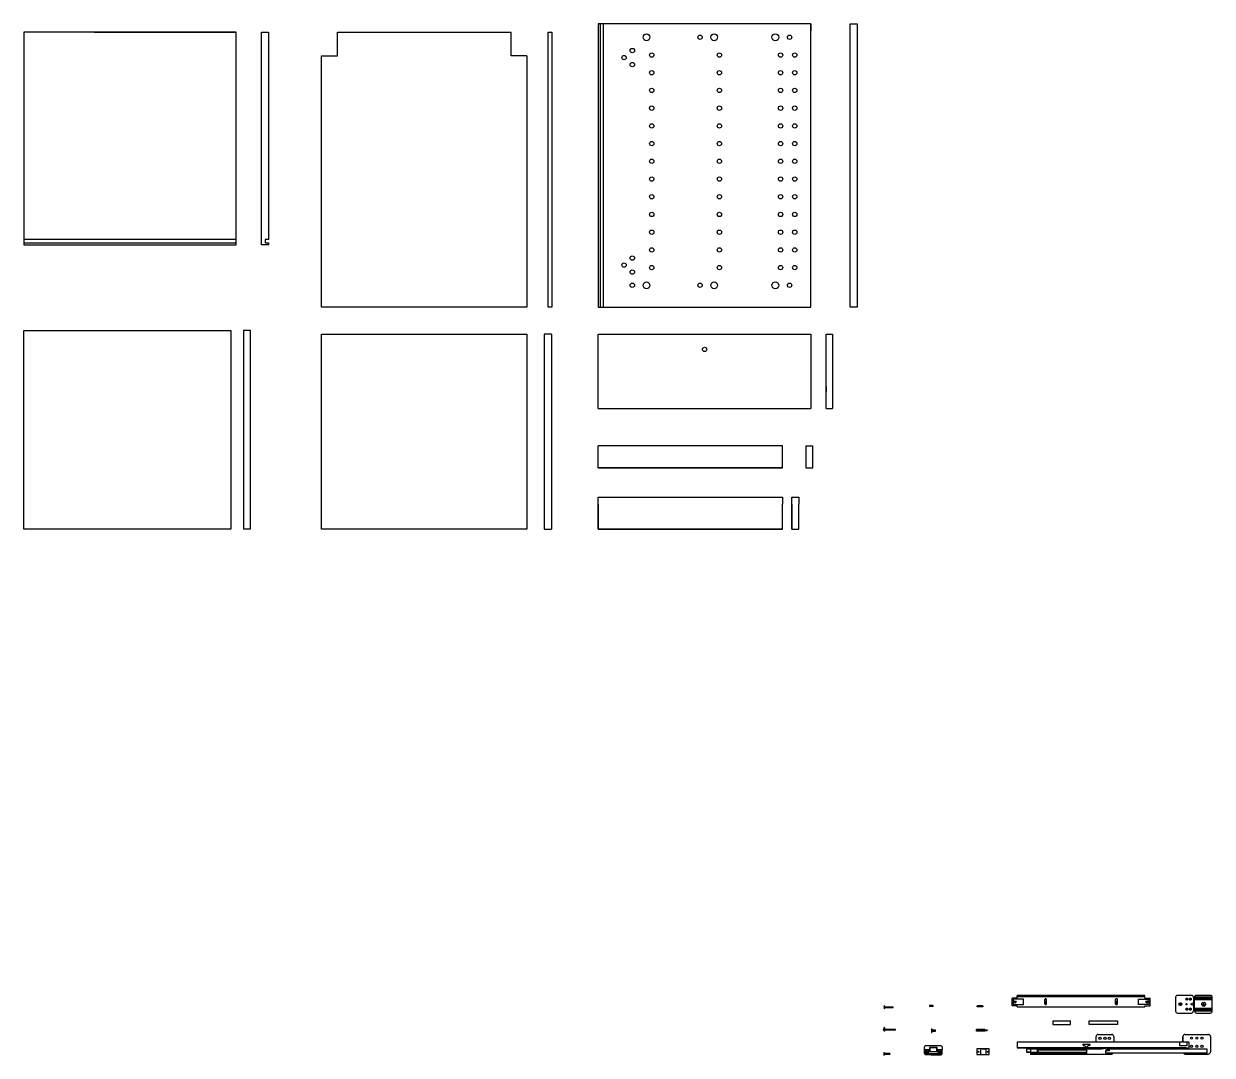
# Model space of a CAD drawing. Header units: millimetres. Extents: x 3416 to 4501, y 1595 to 1990.
# Drawn here: x 4165.6 to 4501.1, y 1627 to 1918.2 of the extents above; entities that cross this region are included whole.
import ezdxf

# ---------------------------------------------------------------- set-up
doc = ezdxf.new("R2010")
doc.units = ezdxf.units.MM
doc.linetypes.add('DASHED', pattern=[0.75, 0.5, -0.25])
doc.layers.add('ARREDI', color=1, linetype='Continuous')
doc.layers.add('VITI E CERNIERE', color=8, linetype='Continuous')

msp = doc.modelspace()

# ---------------------------------------------------------------- linework, layer by layer
at = {"layer": 'ARREDI'}
for p, q in [((4387.79, 1918.15), (4327.79, 1918.15)), ((4327.79, 1918.15), (4327.79, 1838.15)), ((4327.79, 1918.15), (4328.49, 1918.15)), ((4328.29, 1918.15), (4328.29, 1838.15)), ((4329.29, 1838.15), (4329.29, 1918.15)), ((4387.79, 1838.15), (4387.79, 1918.15)), ((4387.79, 1918.15), (4387.79, 1916.15)), ((4398.92, 1918.15), (4399.42, 1918.15)), ((4225.6, 1915.79), (4165.6, 1915.79)), ((4165.6, 1915.79), (4165.6, 1855.79)), ((4185.6, 1915.79), (4225.6, 1915.79)), ((4225.6, 1855.79), (4225.6, 1915.79)), ((4254.16, 1909.15), (4254.16, 1915.79)), ((4254.16, 1915.79), (4303.16, 1915.79)), ((4303.16, 1909.15), (4303.16, 1915.79)), ((4313.64, 1838.15), (4313.64, 1915.79)), ((4313.64, 1915.79), (4314.64, 1915.79)), ((4314.64, 1915.79), (4314.64, 1838.15)), ((4249.66, 1838.15), (4249.66, 1909.15)), ((4249.66, 1909.15), (4254.16, 1909.15)), ((4307.66, 1909.15), (4303.16, 1909.15)), ((4307.66, 1909.15), (4307.66, 1838.15)), ((4387.79, 1901.15), (4387.79, 1901.85)), ((4225.6, 1857.29), (4165.6, 1857.29)), ((4165.6, 1856.29), (4225.6, 1856.29)), ((4165.6, 1855.79), (4185.6, 1855.79)), ((4185.6, 1855.79), (4225.6, 1855.79)), ((4225.6, 1856.29), (4225.6, 1857.29)), ((4225.6, 1856.49), (4225.6, 1856.99)), ((4234.71, 1857.29), (4233.71, 1857.29)), ((4233.71, 1857.29), (4233.71, 1856.29)), ((4233.71, 1856.29), (4234.71, 1856.29)), ((4307.66, 1838.15), (4249.66, 1838.15)), ((4307.66, 1838.15), (4270.66, 1838.15)), ((4314.09, 1838.15), (4313.64, 1838.15)), ((4314.64, 1838.15), (4314.09, 1838.15)), ((4327.79, 1838.15), (4387.79, 1838.15)), ((4328.49, 1838.15), (4328.99, 1838.15)), ((4165.6, 1831.55), (4224.1, 1831.55)), ((4165.6, 1775.55), (4165.6, 1831.55)), ((4224.1, 1831.55), (4224.1, 1775.55)), ((4227.65, 1831.55), (4227.65, 1775.6)), ((4229.65, 1831.55), (4227.65, 1831.55)), ((4229.65, 1775.6), (4229.65, 1831.55)), ((4249.66, 1830.55), (4307.66, 1830.55)), ((4249.66, 1775.55), (4249.66, 1830.55)), ((4307.66, 1830.55), (4307.66, 1775.55)), ((4314.56, 1830.55), (4312.56, 1830.55)), ((4312.56, 1830.55), (4312.56, 1775.55)), ((4314.56, 1830.55), (4314.56, 1828.55)), ((4327.79, 1809.55), (4327.79, 1830.55)), ((4327.79, 1830.55), (4387.79, 1830.55)), ((4387.79, 1830.55), (4387.79, 1809.55)), ((4392.14, 1830.55), (4393.94, 1830.55)), ((4392.14, 1809.55), (4392.14, 1830.55)), ((4393.94, 1830.55), (4393.94, 1809.55)), ((4314.56, 1828.55), (4314.56, 1775.55)), ((4392.14, 1815.8), (4392.14, 1814.25)), ((4392.14, 1812.25), (4392.14, 1814.25)), ((4392.14, 1812.25), (4392.14, 1812.55)), ((4327.79, 1809.55), (4327.79, 1810.55)), ((4327.79, 1809.55), (4387.79, 1809.55)), ((4392.14, 1809.55), (4393.94, 1809.55)), ((4327.79, 1792.79), (4327.79, 1799.04)), ((4379.79, 1799.04), (4327.79, 1799.04)), ((4379.79, 1792.79), (4379.79, 1799.04)), ((4386.35, 1799.04), (4386.35, 1792.79)), ((4386.35, 1799.04), (4388.35, 1799.04)), ((4388.35, 1792.79), (4388.35, 1799.04)), ((4379.79, 1792.79), (4327.79, 1792.79)), ((4327.79, 1792.79), (4379.79, 1792.79)), ((4386.35, 1792.79), (4388.35, 1792.79)), ((4327.79, 1775.55), (4327.79, 1784.55)), ((4327.79, 1784.55), (4379.79, 1784.55)), ((4327.79, 1782.55), (4327.79, 1775.55)), ((4379.79, 1784.55), (4379.79, 1782.55)), ((4379.79, 1775.55), (4379.79, 1782.55)), ((4382.43, 1782.55), (4382.43, 1784.55)), ((4382.43, 1784.55), (4384.43, 1784.55)), ((4382.43, 1782.55), (4382.43, 1775.55)), ((4382.43, 1775.55), (4382.43, 1782.55)), ((4384.43, 1784.55), (4384.43, 1782.55)), ((4384.43, 1775.55), (4384.43, 1782.55)), ((4224.1, 1775.55), (4165.6, 1775.55)), ((4227.65, 1775.6), (4229.65, 1775.6)), ((4307.66, 1775.55), (4249.66, 1775.55)), ((4312.56, 1775.55), (4314.56, 1775.55)), ((4379.79, 1775.55), (4327.79, 1775.55)), ((4327.79, 1775.55), (4379.79, 1775.55)), ((4382.43, 1775.55), (4384.43, 1775.55))]:
    msp.add_line(p, q, dxfattribs=at)
msp.add_lwpolyline([(4398.92, 1918.15), (4400.92, 1918.15), (4400.92, 1838.15), (4398.92, 1838.15)], close=True, dxfattribs=at)
msp.add_lwpolyline([(4234.71, 1856.29), (4234.71, 1855.79), (4232.71, 1855.79), (4232.71, 1915.79), (4234.71, 1915.79), (4234.71, 1857.29)], dxfattribs=at)
for centre, radius in [((4341.41, 1914.33), 0.955), ((4356.52, 1914.33), 0.614), ((4360.52, 1914.33), 0.955), ((4377.79, 1914.33), 0.955), ((4381.79, 1914.33), 0.614), ((4335.08, 1908.62), 0.614), ((4337.41, 1910.6), 0.614), ((4342.87, 1909.33), 0.614), ((4361.98, 1909.33), 0.614), ((4379.25, 1909.33), 0.614), ((4383.25, 1909.33), 0.614), ((4337.41, 1906.64), 0.614), ((4342.87, 1904.33), 0.614), ((4361.98, 1904.33), 0.614), ((4379.25, 1904.33), 0.614), ((4383.25, 1904.33), 0.614), ((4342.87, 1899.33), 0.614), ((4361.98, 1899.33), 0.614), ((4379.25, 1899.33), 0.614), ((4383.25, 1899.33), 0.614), ((4342.87, 1894.33), 0.614), ((4361.98, 1894.33), 0.614), ((4379.25, 1894.33), 0.614), ((4383.25, 1894.33), 0.614), ((4342.87, 1889.33), 0.614), ((4361.98, 1889.33), 0.614), ((4379.25, 1889.33), 0.614), ((4383.25, 1889.33), 0.614), ((4342.87, 1884.33), 0.614), ((4361.98, 1884.33), 0.614), ((4379.25, 1884.33), 0.614), ((4383.25, 1884.33), 0.614), ((4342.87, 1879.33), 0.614), ((4361.98, 1879.33), 0.614), ((4379.25, 1879.33), 0.614), ((4383.25, 1879.33), 0.614), ((4342.87, 1874.33), 0.614), ((4361.98, 1874.33), 0.614), ((4379.25, 1874.33), 0.614), ((4383.25, 1874.33), 0.614), ((4342.87, 1869.33), 0.614), ((4342.87, 1869.33), 0.614), ((4361.98, 1869.33), 0.614), ((4361.98, 1869.33), 0.614), ((4379.25, 1869.33), 0.614), ((4379.25, 1869.33), 0.614), ((4383.25, 1869.33), 0.614), ((4383.25, 1869.33), 0.614), ((4342.87, 1864.33), 0.614), ((4361.98, 1864.33), 0.614), ((4379.25, 1864.33), 0.614), ((4383.25, 1864.33), 0.614), ((4342.87, 1859.33), 0.614), ((4361.98, 1859.33), 0.614), ((4379.25, 1859.33), 0.614), ((4383.25, 1859.33), 0.614), ((4337.41, 1852.03), 0.614), ((4342.87, 1854.33), 0.614), ((4361.98, 1854.33), 0.614), ((4379.25, 1854.33), 0.614), ((4383.25, 1854.33), 0.614), ((4335.08, 1850.05), 0.614), ((4342.87, 1849.33), 0.614), ((4361.98, 1849.33), 0.614), ((4379.25, 1849.33), 0.614), ((4383.25, 1849.33), 0.614), ((4337.41, 1848.07), 0.614), ((4337.41, 1844.33), 0.614), ((4341.41, 1844.33), 0.955), ((4356.52, 1844.33), 0.614), ((4360.52, 1844.33), 0.955), ((4377.79, 1844.33), 0.955), ((4381.79, 1844.33), 0.614), ((4357.81, 1826.24), 0.614)]:
    msp.add_circle(centre, radius, dxfattribs=at)
at = {"layer": 'VITI E CERNIERE', "linetype": 'DASHED'}
for p, q in [((4408.49, 1640.74), (4408.62, 1640.74)), ((4408.62, 1640.46), (4408.62, 1640.74)), ((4408.48, 1640.67), (4408.62, 1640.67)), ((4408.48, 1640.53), (4408.62, 1640.53)), ((4408.49, 1640.46), (4408.62, 1640.46)), ((4408.33, 1634.39), (4408.47, 1634.39)), ((4408.33, 1634.25), (4408.47, 1634.25)), ((4408.34, 1634.45), (4408.47, 1634.45)), ((4408.34, 1634.18), (4408.47, 1634.18)), ((4408.47, 1634.18), (4408.47, 1634.45))]:
    msp.add_line(p, q, dxfattribs=at)
at = {"layer": 'VITI E CERNIERE', "linetype": 'Continuous'}
for p, q in [((4408.63, 1640.09), (4408.63, 1641.09)), ((4492.08, 1641.48), (4491.86, 1641.48)), ((4492.08, 1641.38), (4491.86, 1641.38)), ((4492.08, 1641.48), (4492.08, 1641.69)), ((4492.08, 1641.38), (4492.08, 1641.17)), ((4492.17, 1641.48), (4492.17, 1641.69)), ((4492.17, 1641.48), (4492.39, 1641.48)), ((4492.17, 1641.38), (4492.39, 1641.38)), ((4492.17, 1641.38), (4492.17, 1641.17)), ((4493.93, 1642.93), (4493.72, 1642.93)), ((4493.93, 1642.83), (4493.72, 1642.83)), ((4493.93, 1642.93), (4493.93, 1643.14)), ((4493.93, 1642.83), (4493.93, 1642.62)), ((4494.03, 1642.93), (4494.03, 1643.14)), ((4494.03, 1642.93), (4494.25, 1642.93)), ((4494.03, 1642.83), (4494.25, 1642.83)), ((4494.03, 1642.83), (4494.03, 1642.62)), ((4494.9, 1642.93), (4494.68, 1642.93)), ((4494.9, 1642.83), (4494.68, 1642.83)), ((4494.9, 1642.93), (4494.9, 1643.14)), ((4494.9, 1642.83), (4494.9, 1642.62)), ((4494.99, 1642.93), (4494.99, 1643.14)), ((4494.99, 1642.93), (4495.21, 1642.93)), ((4494.99, 1642.83), (4495.21, 1642.83)), ((4494.99, 1642.83), (4494.99, 1642.62)), ((4498.66, 1641.47), (4498.44, 1641.47)), ((4498.66, 1641.38), (4498.44, 1641.38)), ((4498.66, 1641.47), (4498.66, 1641.69)), ((4498.66, 1641.38), (4498.66, 1641.16)), ((4498.75, 1641.47), (4498.75, 1641.69)), ((4498.75, 1641.47), (4498.97, 1641.47)), ((4498.75, 1641.38), (4498.97, 1641.38)), ((4498.75, 1641.38), (4498.75, 1641.16)), ((4408.48, 1640.55), (4408.48, 1640.64)), ((4493.93, 1640.07), (4493.71, 1640.07)), ((4493.93, 1639.98), (4493.71, 1639.98)), ((4493.93, 1640.07), (4493.93, 1640.29)), ((4493.93, 1639.98), (4493.93, 1639.76)), ((4494.03, 1640.07), (4494.03, 1640.29)), ((4494.03, 1640.07), (4494.24, 1640.07)), ((4494.03, 1639.98), (4494.24, 1639.98)), ((4494.03, 1639.98), (4494.03, 1639.76)), ((4494.9, 1640.07), (4494.68, 1640.07)), ((4494.9, 1639.98), (4494.68, 1639.98)), ((4494.9, 1640.07), (4494.9, 1640.29)), ((4494.9, 1639.98), (4494.9, 1639.76)), ((4494.99, 1640.07), (4494.99, 1640.29)), ((4494.99, 1640.07), (4495.21, 1640.07)), ((4494.99, 1639.98), (4495.21, 1639.98)), ((4494.99, 1639.98), (4494.99, 1639.76)), ((4408.33, 1634.27), (4408.33, 1634.36)), ((4408.63, 1634.81), (4408.48, 1634.81)), ((4408.63, 1633.81), (4408.48, 1633.81))]:
    msp.add_line(p, q, dxfattribs=at)
at = {"layer": 'VITI E CERNIERE'}
for p, q in [((4408.63, 1640.7), (4410.08, 1640.7)), ((4408.7, 1640.75), (4408.72, 1640.44)), ((4408.87, 1640.75), (4408.89, 1640.44)), ((4408.87, 1640.75), (4408.89, 1640.44)), ((4409.03, 1640.75), (4409.05, 1640.44)), ((4409.2, 1640.75), (4409.22, 1640.44)), ((4409.37, 1640.75), (4409.38, 1640.44)), ((4409.53, 1640.75), (4409.55, 1640.44)), ((4409.7, 1640.75), (4409.71, 1640.44)), ((4409.86, 1640.75), (4409.88, 1640.44)), ((4409.86, 1640.7), (4410.69, 1640.7)), ((4410.03, 1640.75), (4410.05, 1640.44)), ((4410.19, 1640.75), (4410.21, 1640.44)), ((4410.36, 1640.75), (4410.38, 1640.44)), ((4410.53, 1640.75), (4410.54, 1640.44)), ((4410.69, 1640.75), (4410.71, 1640.44)), ((4410.69, 1640.75), (4410.71, 1640.44)), ((4410.69, 1640.7), (4411.08, 1640.7)), ((4410.86, 1640.75), (4410.87, 1640.44)), ((4411.08, 1640.49), (4411.08, 1640.7)), ((4421.36, 1640.97), (4421.39, 1640.94)), ((4421.39, 1640.94), (4421.36, 1640.91)), ((4421.58, 1641.07), (4421.5, 1640.8)), ((4421.66, 1641.07), (4421.58, 1640.8)), ((4421.75, 1641.07), (4421.67, 1640.8)), ((4421.69, 1641.02), (4422.22, 1641.02)), ((4421.69, 1640.86), (4422.22, 1640.86)), ((4421.83, 1641.07), (4421.75, 1640.8)), ((4421.92, 1641.07), (4421.84, 1640.8)), ((4422.01, 1641.07), (4421.93, 1640.8)), ((4422.09, 1641.07), (4422.01, 1640.8)), ((4422.18, 1641.07), (4422.1, 1640.8)), ((4434.86, 1640.93), (4434.8, 1640.87)), ((4434.8, 1640.87), (4434.8, 1640.75)), ((4434.86, 1640.69), (4434.8, 1640.75)), ((4434.86, 1640.93), (4434.86, 1640.69)), ((4436.26, 1640.93), (4434.86, 1640.93)), ((4436.26, 1640.93), (4436.32, 1640.87)), ((4436.26, 1640.93), (4436.26, 1640.69)), ((4436.26, 1640.69), (4436.32, 1640.75)), ((4436.32, 1640.75), (4436.32, 1640.87)), ((4446.1, 1643.15), (4444.6, 1643.15)), ((4444.6, 1640.99), (4444.6, 1643.15)), ((4446.1, 1640.99), (4444.6, 1640.99)), ((4446.1, 1643.48), (4446.1, 1643.93)), ((4482.1, 1643.93), (4446.1, 1643.93)), ((4446.1, 1643.15), (4446.1, 1643.48)), ((4482.1, 1643.48), (4446.1, 1643.48)), ((4446.1, 1640.66), (4446.1, 1640.99)), ((4453.85, 1641.53), (4453.85, 1642.77)), ((4453.97, 1641.43), (4453.97, 1642.08)), ((4454.24, 1641.43), (4454.24, 1642.08)), ((4454.36, 1641.53), (4454.36, 1642.77)), ((4473.85, 1641.53), (4473.85, 1642.77)), ((4473.97, 1641.43), (4473.97, 1642.08)), ((4474.24, 1641.43), (4474.24, 1642.08)), ((4474.36, 1641.53), (4474.36, 1642.77)), ((4482.1, 1643.48), (4482.1, 1643.93)), ((4482.1, 1643.15), (4482.1, 1643.48)), ((4482.1, 1643.15), (4483.6, 1643.15)), ((4482.1, 1640.99), (4483.6, 1640.99)), ((4482.1, 1640.66), (4482.1, 1640.99)), ((4483.6, 1640.99), (4483.6, 1643.15)), ((4490.79, 1643.39), (4490.79, 1639.48)), ((4495.23, 1643.92), (4491.32, 1643.93)), ((4495.79, 1643.38), (4495.79, 1639.47)), ((4495.79, 1643.38), (4495.79, 1639.47)), ((4495.79, 1641.98), (4496.13, 1641.98)), ((4495.79, 1640.87), (4495.79, 1641.98)), ((4495.79, 1640.87), (4496.13, 1640.87)), ((4495.9, 1640.87), (4495.9, 1641.98)), ((4496.12, 1639.47), (4496.13, 1643.38)), ((4496.12, 1639.47), (4496.13, 1643.38)), ((4501.12, 1643.37), (4496.12, 1643.37)), ((4501.12, 1643.12), (4496.12, 1643.12)), ((4501.12, 1643.12), (4496.12, 1643.12)), ((4501.12, 1642.87), (4496.12, 1642.87)), ((4501.12, 1642.62), (4496.12, 1642.62)), ((4500.58, 1643.92), (4496.61, 1643.92)), ((4501.12, 1639.47), (4501.12, 1643.37)), ((4408.63, 1640.49), (4410.08, 1640.49)), ((4409.86, 1640.49), (4410.7, 1640.49)), ((4410.7, 1640.49), (4411.08, 1640.49)), ((4436.26, 1640.69), (4434.86, 1640.69)), ((4446.1, 1640.66), (4482.1, 1640.66)), ((4491.33, 1638.92), (4495.31, 1638.92)), ((4501.12, 1640.22), (4496.12, 1640.22)), ((4501.12, 1639.97), (4496.12, 1639.97)), ((4501.12, 1639.97), (4496.12, 1639.97)), ((4501.12, 1639.72), (4496.12, 1639.72)), ((4501.12, 1639.47), (4496.12, 1639.47)), ((4496.68, 1638.93), (4500.59, 1638.92)), ((4408.63, 1634.81), (4408.63, 1633.81)), ((4408.63, 1634.42), (4410.67, 1634.42)), ((4408.63, 1634.21), (4410.67, 1634.21)), ((4408.8, 1634.47), (4408.81, 1634.16)), ((4408.96, 1634.47), (4408.98, 1634.16)), ((4409.13, 1634.47), (4409.14, 1634.16)), ((4409.29, 1634.47), (4409.31, 1634.16)), ((4409.46, 1634.47), (4409.47, 1634.16)), ((4409.46, 1634.47), (4409.47, 1634.16)), ((4409.62, 1634.47), (4409.64, 1634.16)), ((4409.79, 1634.47), (4409.81, 1634.16)), ((4409.95, 1634.47), (4409.97, 1634.16)), ((4410.12, 1634.47), (4410.14, 1634.16)), ((4410.29, 1634.47), (4410.3, 1634.16)), ((4410.45, 1634.47), (4410.47, 1634.16)), ((4410.45, 1634.42), (4411.28, 1634.42)), ((4410.45, 1634.21), (4411.29, 1634.21)), ((4410.62, 1634.47), (4410.63, 1634.16)), ((4410.78, 1634.47), (4410.8, 1634.16)), ((4410.95, 1634.47), (4410.97, 1634.16)), ((4411.11, 1634.47), (4411.13, 1634.16)), ((4411.28, 1634.47), (4411.3, 1634.16)), ((4411.28, 1634.47), (4411.3, 1634.16)), ((4411.28, 1634.42), (4411.67, 1634.42)), ((4411.29, 1634.21), (4411.67, 1634.21)), ((4411.45, 1634.47), (4411.46, 1634.16)), ((4411.67, 1634.21), (4411.67, 1634.42)), ((4421.9, 1634.47), (4422, 1634.47)), ((4421.9, 1634.02), (4421.96, 1633.97)), ((4422, 1634.47), (4422.12, 1634.12)), ((4422.45, 1634.24), (4422.29, 1633.7)), ((4422.61, 1634.24), (4422.46, 1633.7)), ((4422.78, 1634.24), (4422.62, 1633.7)), ((4422.95, 1634.24), (4422.79, 1633.7)), ((4422.99, 1633.81), (4422.99, 1634.12)), ((4435.37, 1634.25), (4434.58, 1634.25)), ((4434.58, 1633.82), (4434.58, 1634.25)), ((4435.37, 1634.17), (4434.83, 1634.17)), ((4434.98, 1634.17), (4434.98, 1633.89)), ((4434.98, 1634.17), (4435.13, 1634.17)), ((4435.13, 1633.89), (4435.13, 1634.17)), ((4435.13, 1634.09), (4435.58, 1634.09)), ((4435.25, 1634.09), (4435.25, 1634.17)), ((4435.37, 1634.17), (4435.37, 1634.25)), ((4436.9, 1634.25), (4435.37, 1634.25)), ((4435.58, 1633.82), (4435.58, 1634.24)), ((4436.78, 1634.15), (4435.7, 1634.15)), ((4435.7, 1634.15), (4435.7, 1634.15)), ((4435.7, 1634.03), (4435.7, 1634.03)), ((4435.76, 1634.12), (4436.72, 1634.12)), ((4435.76, 1634.09), (4436.72, 1634.09)), ((4436.78, 1634.15), (4436.78, 1634.15)), ((4436.78, 1634.03), (4436.78, 1634.03)), ((4436.9, 1633.82), (4436.9, 1634.24)), ((4437.02, 1634.15), (4436.95, 1633.91)), ((4437.09, 1634.15), (4437.02, 1633.91)), ((4437.17, 1634.15), (4437.1, 1633.91)), ((4437.24, 1634.15), (4437.17, 1633.91)), ((4437.32, 1634.15), (4437.25, 1633.91)), ((4437.39, 1634.15), (4437.32, 1633.91)), ((4437.47, 1634.15), (4437.4, 1633.91)), ((4437.54, 1634.15), (4437.47, 1633.91)), ((4437.62, 1633.96), (4437.62, 1634.1)), ((4456.09, 1636.74), (4461.09, 1636.74)), ((4456.09, 1636.74), (4456.09, 1635.74)), ((4456.09, 1635.74), (4461.09, 1635.74)), ((4461.09, 1635.74), (4461.09, 1636.74)), ((4466.35, 1636.74), (4474.35, 1636.74)), ((4466.35, 1635.74), (4466.35, 1636.74)), ((4474.35, 1635.74), (4466.35, 1635.74)), ((4474.35, 1636.74), (4474.35, 1635.74)), ((4421.96, 1633.97), (4421.9, 1633.91)), ((4421.9, 1633.47), (4422, 1633.47)), ((4422, 1633.47), (4422.12, 1633.81)), ((4436.9, 1633.82), (4434.58, 1633.82)), ((4435.37, 1633.89), (4434.83, 1633.89)), ((4434.98, 1633.89), (4435.13, 1633.89)), ((4435.13, 1633.97), (4435.58, 1633.97)), ((4435.25, 1633.89), (4435.25, 1633.97)), ((4435.7, 1633.91), (4436.78, 1633.91)), ((4436.72, 1633.97), (4435.76, 1633.97)), ((4435.76, 1633.94), (4436.72, 1633.94)), ((4494.65, 1630.72), (4446.01, 1630.72)), ((4446.01, 1630.72), (4446.01, 1629.12)), ((4468.33, 1630.72), (4468.33, 1632.27)), ((4468.9, 1632.92), (4472.76, 1632.92)), ((4473.33, 1632.27), (4473.33, 1630.72)), ((4491.95, 1629.72), (4491.95, 1630.72)), ((4492.87, 1630.72), (4492.87, 1632.27)), ((4492.87, 1632.27), (4492.87, 1630.72)), ((4493.44, 1632.92), (4500.08, 1632.92)), ((4493.95, 1630.72), (4493.95, 1629.72)), ((4494.65, 1629.12), (4494.65, 1630.72)), ((4500.65, 1632.27), (4500.65, 1627.99)), ((4408.4, 1627.81), (4408.48, 1627.81)), ((4408.4, 1627.46), (4408.45, 1627.42)), ((4408.45, 1627.42), (4408.4, 1627.37)), ((4408.48, 1627.81), (4408.58, 1627.54)), ((4408.48, 1627.03), (4408.58, 1627.29)), ((4408.83, 1627.63), (4408.71, 1627.21)), ((4408.96, 1627.63), (4408.83, 1627.21)), ((4409.09, 1627.63), (4408.96, 1627.21)), ((4409.22, 1627.63), (4409.09, 1627.21)), ((4409.35, 1627.63), (4409.22, 1627.21)), ((4409.48, 1627.63), (4409.35, 1627.21)), ((4409.61, 1627.63), (4409.48, 1627.21)), ((4409.73, 1627.63), (4409.61, 1627.21)), ((4409.86, 1627.63), (4409.74, 1627.21)), ((4409.99, 1627.63), (4409.87, 1627.21)), ((4410.12, 1627.63), (4410, 1627.21)), ((4410.15, 1627.29), (4410.15, 1627.54)), ((4419.88, 1628.65), (4419.88, 1629.33)), ((4419.88, 1627.64), (4419.88, 1628.65)), ((4419.88, 1628.65), (4421.27, 1628.65)), ((4420.22, 1629.78), (4424.54, 1629.78)), ((4420.33, 1627.51), (4424.43, 1627.51)), ((4420.46, 1628.07), (4420.51, 1628.13)), ((4420.57, 1627.96), (4420.46, 1628.07)), ((4420.46, 1627.85), (4420.57, 1627.96)), ((4420.51, 1627.79), (4420.46, 1627.85)), ((4420.51, 1628.13), (4420.63, 1628.01)), ((4420.63, 1627.9), (4420.51, 1627.79)), ((4420.63, 1628.01), (4420.74, 1628.13)), ((4420.74, 1627.79), (4420.63, 1627.9)), ((4420.79, 1628.07), (4420.68, 1627.96)), ((4420.68, 1627.96), (4420.79, 1627.85)), ((4420.74, 1628.13), (4420.79, 1628.07)), ((4420.79, 1627.85), (4420.74, 1627.79)), ((4423.6, 1627.97), (4421.16, 1627.97)), ((4423.49, 1628.65), (4424.88, 1628.65)), ((4423.98, 1628.07), (4424.04, 1628.12)), ((4424.09, 1627.96), (4423.98, 1628.07)), ((4423.98, 1627.84), (4424.09, 1627.96)), ((4424.04, 1627.79), (4423.98, 1627.84)), ((4424.04, 1628.12), (4424.15, 1628.01)), ((4424.15, 1627.9), (4424.04, 1627.79)), ((4424.15, 1628.01), (4424.26, 1628.12)), ((4424.26, 1627.79), (4424.15, 1627.9)), ((4424.32, 1628.07), (4424.2, 1627.96)), ((4424.2, 1627.96), (4424.32, 1627.84)), ((4424.26, 1628.12), (4424.32, 1628.07)), ((4424.32, 1627.84), (4424.26, 1627.79)), ((4424.88, 1629.33), (4424.88, 1628.65)), ((4424.88, 1627.64), (4424.88, 1628.65)), ((4438.18, 1628.81), (4434.68, 1628.81)), ((4434.68, 1628.81), (4434.68, 1628.51)), ((4434.68, 1628.51), (4434.68, 1627.51)), ((4434.68, 1627.51), (4434.68, 1627.21)), ((4435.68, 1628.81), (4435.68, 1627.21)), ((4436.18, 1628.81), (4437.18, 1628.81)), ((4437.18, 1628.81), (4437.18, 1627.21)), ((4438.18, 1627.21), (4438.18, 1628.81)), ((4493.65, 1629.12), (4446.01, 1629.12)), ((4446.01, 1629.12), (4448.98, 1629.12)), ((4446.59, 1629.12), (4469.31, 1629.12)), ((4448.78, 1627.76), (4448.78, 1629.12)), ((4469.93, 1628.72), (4448.78, 1628.72)), ((4448.78, 1627.96), (4449.78, 1627.96)), ((4449.78, 1627.76), (4448.78, 1627.76)), ((4449.78, 1628.72), (4449.78, 1627.56)), ((4449.78, 1627.83), (4451.78, 1627.83)), ((4451.78, 1627.83), (4449.78, 1627.83)), ((4449.78, 1627.56), (4449.95, 1627.56)), ((4449.78, 1627.48), (4449.78, 1627.21)), ((4449.78, 1627.48), (4449.95, 1627.48)), ((4449.95, 1627.66), (4465.63, 1627.66)), ((4449.95, 1627.56), (4449.95, 1627.66)), ((4449.95, 1627.48), (4449.95, 1627.38)), ((4449.95, 1627.38), (4465.63, 1627.38)), ((4451.78, 1627.83), (4451.78, 1628.72)), ((4451.95, 1627.83), (4451.95, 1628.55)), ((4451.95, 1628.55), (4465.63, 1628.55)), ((4465.63, 1627.83), (4451.95, 1627.83)), ((4464.63, 1629.93), (4464.63, 1630.01)), ((4464.72, 1629.79), (4465.35, 1629.54)), ((4464.73, 1630.12), (4466.52, 1630.12)), ((4465.43, 1629.44), (4465.43, 1629.12)), ((4465.63, 1628.72), (4465.63, 1627.83)), ((4465.63, 1627.83), (4465.63, 1627.21)), ((4465.83, 1629.12), (4465.83, 1629.44)), ((4466.53, 1629.79), (4465.9, 1629.54)), ((4466.63, 1629.93), (4466.63, 1630.01)), ((4470.32, 1628.85), (4469.93, 1628.72)), ((4470.98, 1628.87), (4472.02, 1628.45)), ((4472.02, 1628.25), (4471.02, 1628.25)), ((4471.02, 1628.25), (4471.02, 1627.72)), ((4471.02, 1627.72), (4472.02, 1627.72)), ((4499.65, 1628.72), (4471.36, 1628.72)), ((4472.02, 1628.45), (4472.02, 1628.25)), ((4472.02, 1627.72), (4472.02, 1627.21)), ((4499.65, 1627.57), (4472.02, 1627.57)), ((4472.02, 1627.35), (4472.76, 1627.35)), ((4493.95, 1629.72), (4491.95, 1629.72)), ((4493.44, 1627.35), (4500.08, 1627.35)), ((4493.65, 1628.72), (4493.65, 1629.12)), ((4493.65, 1629.12), (4494.65, 1629.12)), ((4499.65, 1627.57), (4499.65, 1628.72)), ((4408.4, 1627.03), (4408.48, 1627.03)), ((4421.79, 1627.14), (4420.22, 1627.14)), ((4421.79, 1627.14), (4422.97, 1627.14)), ((4422.97, 1627.14), (4424.54, 1627.14)), ((4434.68, 1627.21), (4438.18, 1627.21)), ((4472.02, 1627.21), (4449.78, 1627.21))]:
    msp.add_line(p, q, dxfattribs=at)
for points in [[(4421.4, 1641.22), (4421.36, 1641.22), (4421.36, 1640.97)], [(4421.36, 1640.91), (4421.36, 1640.65), (4421.4, 1640.65), (4421.43, 1640.8), (4421.47, 1640.86), (4422.22, 1640.86)], [(4422.22, 1641.02), (4421.47, 1641.02), (4421.43, 1641.07), (4421.4, 1641.22)], [(4422.22, 1640.86), (4422.43, 1640.94), (4422.22, 1641.02)], [(4445.46, 1642.12), (4445.33, 1642.12), (4445.33, 1642.07), (4445.46, 1642.07)], [(4445.51, 1642.12), (4445.51, 1642.25), (4445.46, 1642.25), (4445.46, 1642.12)], [(4445.46, 1642.07), (4445.46, 1641.94), (4445.51, 1641.94), (4445.51, 1642.07)], [(4445.51, 1642.07), (4445.64, 1642.07), (4445.64, 1642.12), (4445.51, 1642.12)], [(4482.69, 1642.12), (4482.56, 1642.12), (4482.56, 1642.07), (4482.69, 1642.07)], [(4482.74, 1642.12), (4482.74, 1642.25), (4482.69, 1642.25), (4482.69, 1642.12)], [(4482.69, 1642.07), (4482.69, 1641.94), (4482.74, 1641.94), (4482.74, 1642.07)], [(4482.74, 1642.07), (4482.87, 1642.07), (4482.87, 1642.12), (4482.74, 1642.12)], [(4421.9, 1634.47), (4421.9, 1634.02)], [(4422.99, 1634.12), (4422.12, 1634.12)], [(4437.62, 1634.1), (4436.9, 1634.1)], [(4421.9, 1633.91), (4421.9, 1633.47)], [(4422.12, 1633.81), (4422.99, 1633.81)], [(4436.9, 1633.96), (4437.62, 1633.96)], [(4408.4, 1627.81), (4408.4, 1627.46)], [(4408.4, 1627.37), (4408.4, 1627.03)], [(4410.15, 1627.54), (4408.58, 1627.54)], [(4408.58, 1627.29), (4410.15, 1627.29)], [(4409.45, 1627.54), (4409.45, 1627.54)], [(4423.6, 1628.08), (4423.49, 1628.08), (4423.49, 1629.2), (4421.27, 1629.2), (4421.27, 1628.08), (4421.16, 1628.08)], [(4423.6, 1627.97), (4423.37, 1627.97), (4423.37, 1629.09), (4421.39, 1629.09), (4421.39, 1627.97), (4421.16, 1627.97)]]:
    msp.add_lwpolyline(points, dxfattribs=at)
for points in [[(4434.8, 1640.93), (4436.32, 1640.93), (4436.32, 1640.69), (4434.8, 1640.69)], [(4444.95, 1641.35), (4447.87, 1641.35), (4447.87, 1642.83), (4444.95, 1642.83)], [(4483.26, 1641.35), (4480.33, 1641.35), (4480.33, 1642.83), (4483.26, 1642.83)]]:
    msp.add_lwpolyline(points, close=True, dxfattribs=at)
for centre, radius in [((4445.49, 1642.09), 0.323), ((4482.72, 1642.09), 0.323), ((4492.12, 1641.42), 0.388), ((4493.86, 1641.42), 0.188), ((4493.98, 1642.88), 0.284), ((4493.98, 1642.88), 0.284), ((4494.94, 1642.88), 0.284), ((4495.3, 1641.42), 0.188), ((4498.71, 1641.42), 0.556), ((4493.97, 1640.03), 0.284), ((4494.94, 1640.03), 0.284), ((4469.46, 1631.82), 0.308), ((4470.85, 1631.82), 0.308), ((4472.09, 1631.82), 0.308), ((4495.26, 1631.84), 0.308), ((4496.76, 1631.84), 0.308), ((4498.26, 1631.84), 0.308), ((4420.62, 1627.97), 0.393), ((4420.62, 1627.97), 0.337), ((4424.14, 1627.97), 0.393), ((4424.14, 1627.97), 0.337), ((4435.13, 1628.01), 0.158), ((4437.77, 1628.01), 0.158), ((4464.89, 1629.97), 0.0864), ((4466.36, 1629.97), 0.0864), ((4495.26, 1629.54), 0.308), ((4496.76, 1629.54), 0.308), ((4498.26, 1629.54), 0.308)]:
    msp.add_circle(centre, radius, dxfattribs=at)
at = {"layer": 'VITI E CERNIERE', "linetype": 'Continuous'}
for centre, radius, start, end in [((4409.33, 1640.61), 0.845, 145.237, 177.7461), ((4492.13, 1641.43), 0.268, 169.7597, 190.2403), ((4492.13, 1641.43), 0.268, 79.7597, 100.2403), ((4492.13, 1641.43), 0.268, 259.7597, 280.2403), ((4492.13, 1641.43), 0.268, 349.7597, 10.2403), ((4493.98, 1642.88), 0.268, 169.7597, 190.2403), ((4493.98, 1642.88), 0.268, 79.7597, 100.2403), ((4493.98, 1642.88), 0.268, 259.7597, 280.2403), ((4493.98, 1642.88), 0.268, 349.7597, 10.2403), ((4494.95, 1642.88), 0.268, 169.7597, 190.2403), ((4494.95, 1642.88), 0.268, 79.7597, 100.2403), ((4494.95, 1642.88), 0.268, 259.7597, 280.2403), ((4494.95, 1642.88), 0.268, 349.7597, 10.2403), ((4498.7, 1641.42), 0.268, 169.7597, 190.2403), ((4498.7, 1641.42), 0.268, 79.7597, 100.2403), ((4498.7, 1641.42), 0.268, 259.7597, 280.2403), ((4498.7, 1641.42), 0.268, 349.7597, 10.2403), ((4409.4, 1640.59), 0.917, 182.9028, 213.3985), ((4493.98, 1640.03), 0.268, 169.7597, 190.2403), ((4493.98, 1640.03), 0.268, 79.7597, 100.2403), ((4493.98, 1640.03), 0.268, 259.7597, 280.2403), ((4493.98, 1640.03), 0.268, 349.7597, 10.2403), ((4494.95, 1640.03), 0.268, 169.7597, 190.2403), ((4494.95, 1640.03), 0.268, 79.7597, 100.2403), ((4494.95, 1640.03), 0.268, 259.7597, 280.2403), ((4494.95, 1640.03), 0.268, 349.7597, 10.2403), ((4409.18, 1634.33), 0.845, 145.237, 177.7461), ((4409.25, 1634.31), 0.917, 182.9028, 213.3985)]:
    msp.add_arc(centre, radius, start, end, dxfattribs=at)
at = {"layer": 'VITI E CERNIERE'}
for centre, radius, start, end in [((4454.1, 1642.72), 0.263, 11.2554, 168.7446), ((4454.1, 1641.58), 0.263, 191.2554, 348.7446), ((4454.1, 1642.05), 0.138, 11.2554, 168.7446), ((4454.1, 1641.45), 0.138, 191.2554, 348.7446), ((4474.1, 1642.72), 0.263, 11.2554, 168.7446), ((4474.1, 1641.58), 0.263, 191.2554, 348.7446), ((4474.1, 1642.05), 0.138, 11.2554, 168.7446), ((4474.1, 1641.45), 0.138, 191.2554, 348.7446), ((4491.34, 1643.38), 0.547, 88.8013, 180.3988), ((4495.25, 1643.38), 0.547, 359.6012, 91.1987), ((4496.67, 1643.38), 0.546, 96.8645, 181.1987), ((4500.58, 1643.38), 0.546, 358.8013, 90.3988), ((4491.34, 1639.47), 0.547, 178.8013, 270.3988), ((4495.24, 1639.47), 0.547, 269.6012, 1.1987), ((4496.67, 1639.47), 0.546, 179.6012, 271.1987), ((4500.58, 1639.47), 0.546, 268.8013, 0.3988), ((4434.83, 1634.03), 0.14, 90, 270), ((4435.72, 1634.31), 0.155, 204.283, 261.9772), ((4435.76, 1634.03), 0.06, 90, 180), ((4435.76, 1634.03), 0.06, 180, 270), ((4435.76, 1634.18), 0.06, 210, 270), ((4436.72, 1634.18), 0.06, 270, 330), ((4436.72, 1634.03), 0.06, 0, 90), ((4436.72, 1634.03), 0.06, 270, 0), ((4436.76, 1634.31), 0.155, 278.0228, 335.717), ((4435.72, 1633.76), 0.155, 98.0228, 155.717), ((4435.76, 1633.88), 0.06, 90, 150), ((4436.72, 1633.88), 0.06, 30, 90), ((4436.76, 1633.76), 0.155, 24.283, 81.9772), ((4469.02, 1632.24), 0.69, 99.8541, 177.0588), ((4472.64, 1632.24), 0.69, 2.9412, 80.1459), ((4493.56, 1632.24), 0.69, 99.8541, 177.0588), ((4499.96, 1632.24), 0.69, 2.9412, 80.1459), ((4420.62, 1627.97), 0.544, 359.981, 237.9517), ((4424.14, 1627.97), 0.543, 302.3724, 180), ((4464.76, 1629.99), 0.133, 103.0025, 171.0095), ((4464.77, 1629.93), 0.145, 179.5495, 248.9349), ((4465.31, 1629.43), 0.12, 354.9325, 77.4453), ((4465.95, 1629.43), 0.12, 102.5547, 185.0675), ((4466.49, 1629.99), 0.133, 8.9905, 76.9975), ((4466.48, 1629.93), 0.145, 291.0651, 0.4505), ((4470.69, 1627.59), 1.31, 77.3711, 106.5092), ((4472.64, 1628.03), 0.69, 279.8541, 318.4564), ((4493.56, 1628.03), 0.69, 221.5436, 260.1459), ((4499.96, 1628.03), 0.69, 279.8541, 357.0588)]:
    msp.add_arc(centre, radius, start, end, dxfattribs=at)
for points in [[(4419.88, 1629.33), (4419.88, 1629.51), (4420.03, 1629.78), (4420.22, 1629.78)], [(4420.22, 1627.14), (4420.01, 1627.14), (4419.88, 1627.44), (4419.88, 1627.64)], [(4424.54, 1629.78), (4424.73, 1629.78), (4424.88, 1629.51), (4424.88, 1629.33)], [(4424.54, 1627.14), (4424.74, 1627.14), (4424.88, 1627.44), (4424.88, 1627.64)]]:
    msp.add_open_spline(points, degree=3, dxfattribs=at)

doc.saveas('drawing.dxf')
